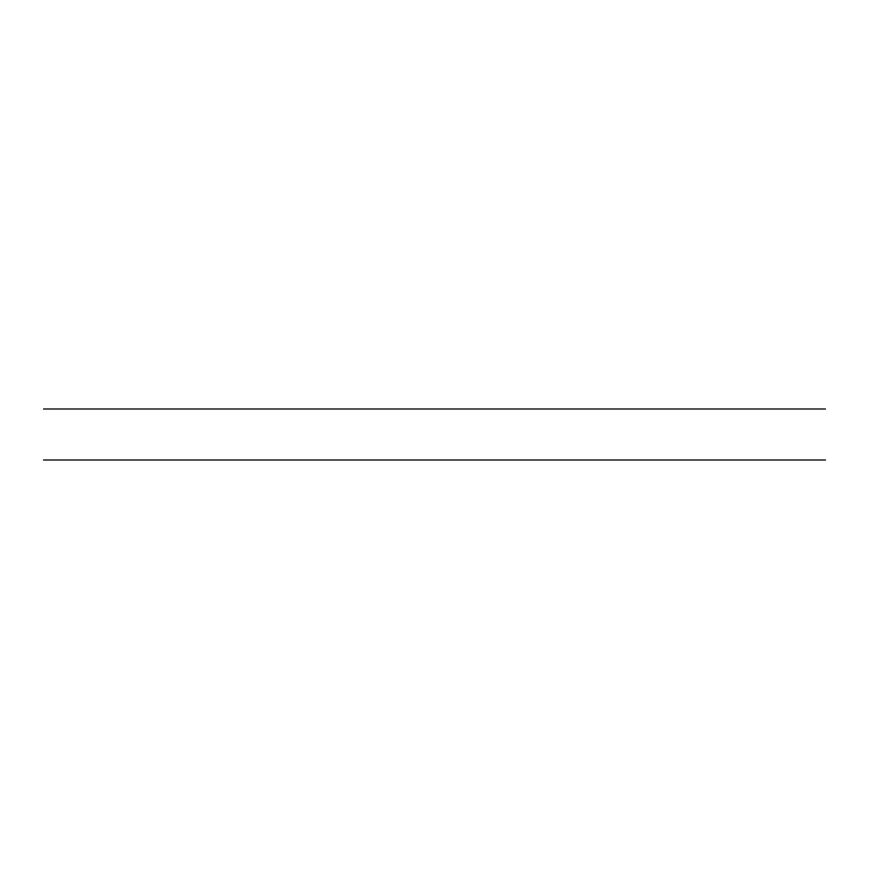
<?xml version="1.0" encoding="UTF-8"?>
<svg xmlns="http://www.w3.org/2000/svg" width="869" height="869" viewBox="0 0 869 869"><rect width="100%" height="100%" fill="white"/><g stroke="black" fill="none" stroke-linecap="round" stroke-linejoin="round"><path stroke-width="1.3" d="M43.45 408.995L825.55 408.995M43.45 460.005L825.55 460.005"/></g></svg>
